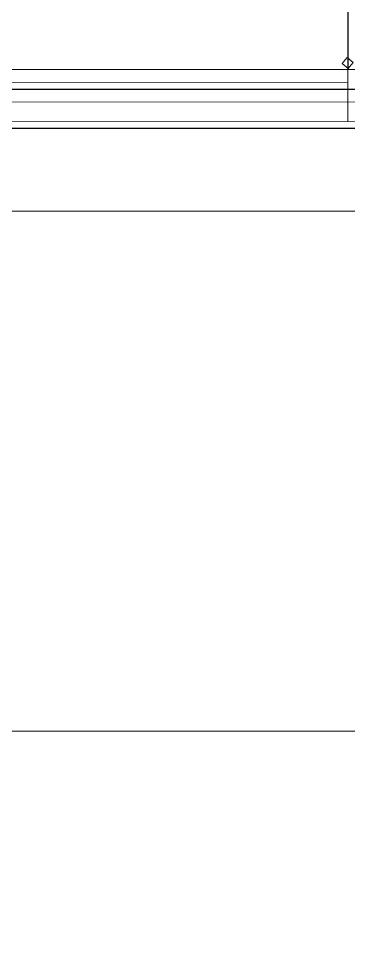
# Model space of a CAD drawing. Header units: millimetres. Extents: x -31757 to 121236, y -27283 to 59400.
# Drawn here: x 20179 to 25248, y -12800 to 1683 of the extents above; entities that cross this region are included whole.
import ezdxf

# ---------------------------------------------------------------- set-up
doc = ezdxf.new("R2010")
doc.units = ezdxf.units.MM
for name, color, linetype, lineweight in [('10_見えがかり', 7, 'Continuous', 13), ('30_敷地・外構', 8, 'Continuous', 9), ('90_図枠', 7, 'Continuous', 25)]:
    doc.layers.add(name, color=color, linetype=linetype, lineweight=lineweight)

msp = doc.modelspace()

# ---------------------------------------------------------------- linework, layer by layer
at = {"layer": '10_見えがかり'}
for points in [[(18244, 12903), (23244, 12903), (24243, 12903), (25243, 12903), (25243, 11904), (25243, 10904), (25243, 9904), (25244, 8904), (25244, 7904), (25244, 6904), (25244, 5904), (25244, 4904), (25244, 2904), (25244, 1904), (25244, 905), (24244, 905), (23244, 904), (21244, 904), (20244, 904), (19245, 904)], [(41397, 3568), (39742, 902), (21851, 903), (25246, 903), (25245, 2955)], [(25231, 1088), (25325, 1013), (25250, 919), (25156, 994), (25231, 1088)], [(25245, 903), (25245, 703), (-31755, 707), (-31755, 907), (25245, 903)], [(76236, 900), (76236, 100), (25245, 103), (25245, 903), (76236, 900)], [(25245, 703), (25245, 103), (-31755, 107), (-31755, 707), (25245, 703)], [(25617, -1277), (19242, -1276), (19242, 104), (19242, 404), (25617, 403), (25617, 103), (25617, -1277)], [(19242, -1276), (25617, -1277), (25616, -9277), (19242, -9276), (19242, -1276)], [(121236, -9283), (121235, -27283), (-31757, -27273), (-31756, -9273), (121236, -9283)], [(121236, -9283), (121235, -27283), (-31757, -27273), (-31756, -9273), (121236, -9283)]]:
    msp.add_lwpolyline(points, dxfattribs=at)
at = {"layer": '30_敷地・外構'}
msp.add_lwpolyline([(76240, 56903), (76236, 900), (13245, 904), (13244, 12903), (43238, 56907), (76240, 56903)], dxfattribs=at)
at = {"layer": '90_図枠'}
for points in [[(0, 0), (84100, 0), (84100, 59400), (0, 59400)], [(600, 600), (83500, 600), (83500, 58800), (600, 58800)]]:
    msp.add_lwpolyline(points, close=True, dxfattribs=at)

doc.saveas('drawing.dxf')
